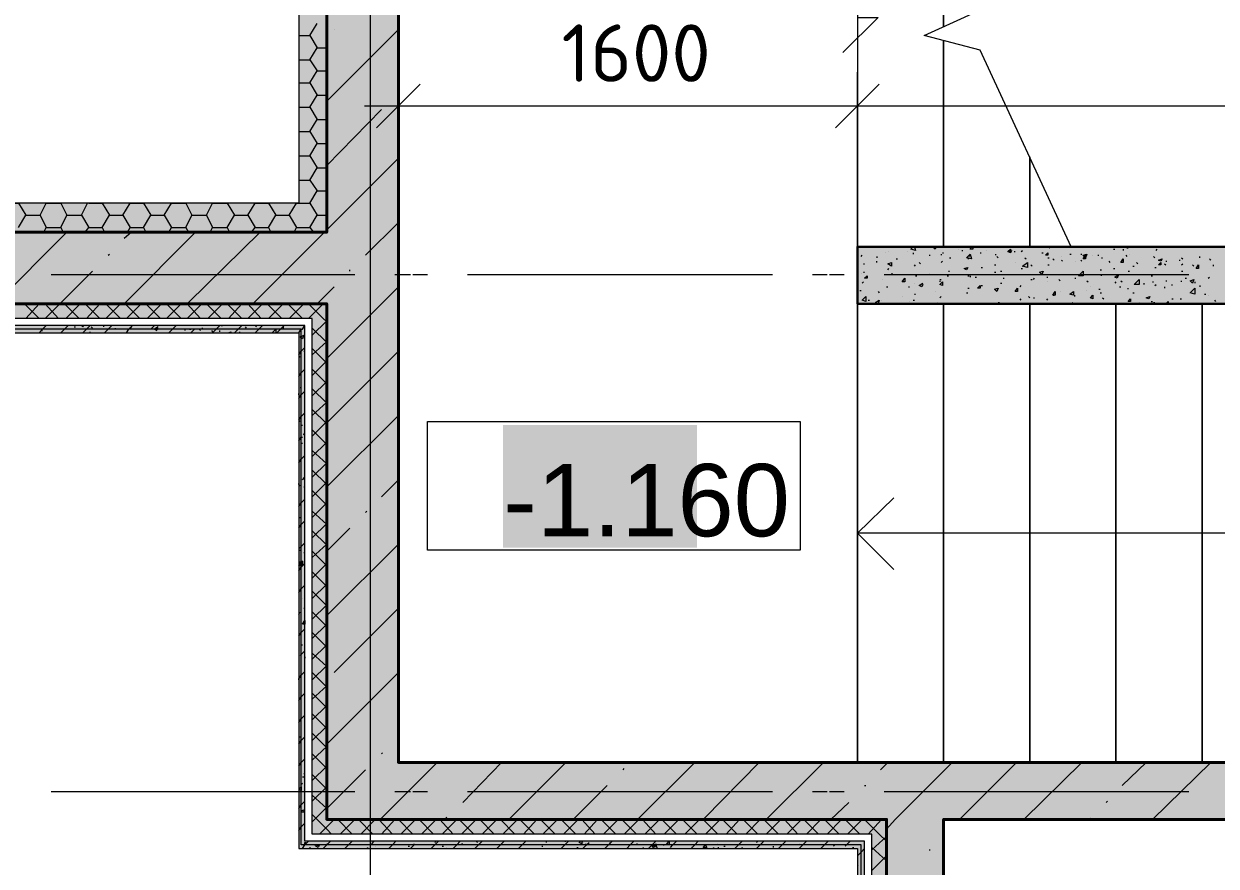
# Model space of a CAD drawing. Header units: millimetres. Extents: x -84737 to 172119, y -43083 to 59399.
# Drawn here: x -54218 to -50062, y 50818 to 53757 of the extents above; entities that cross this region are included whole.
import ezdxf

# ---------------------------------------------------------------- set-up
doc = ezdxf.new("R2010")
doc.units = ezdxf.units.MM
doc.layers.add('PDF _Геометрия', color=7, linetype='Continuous')
doc.layers.add('PDF _Текст', color=7, linetype='Continuous')
doc.layers.add('PDF _Сплошная заливка', color=7, linetype='Continuous', true_color=0xffffff)
doc.styles.add('PDF GOSTCommon', font='arial.ttf')
doc.styles.add('PDF ISOCPEUR', font='isocpeur.ttf')

msp = doc.modelspace()

# ---------------------------------------------------------------- hatches: boundary and pattern name
at = {"layer": 'PDF _Сплошная заливка', "transparency": 33554559}
h = msp.add_hatch(color=256, dxfattribs=at)
h.paths.add_polyline_path([(-65860.2, 53029.7), (-65860.2, 53131.3), (-66859.1, 53131.3), (-66859.1, 53029.7)])
h.paths.add_polyline_path([(-64962.9, 53131.3), (-64962.9, 53029.7), (-53162.5, 53029.7), (-53162.5, 53131.3)])
h = msp.add_hatch(color=256, dxfattribs=at)
h.paths.add_polyline_path([(-65860.2, 52780), (-65860.2, 53029.7), (-66960.6, 53029.7), (-66960.6, 52780)])
h.paths.add_polyline_path([(-59761, 53029.7), (-59761, 52780), (-53162.5, 52780), (-53162.5, 53029.7)])
h.paths.add_polyline_path([(-60260.5, 52780), (-60260.5, 53029.7), (-63659.2, 53029.7), (-63659.2, 52780)])
h.paths.add_polyline_path([(-64162.9, 52780), (-64162.9, 53029.7), (-64962.9, 53029.7), (-64962.9, 52780)])

# ---------------------------------------------------------------- linework, layer by layer
at = {"layer": 'PDF _Геометрия', "lineweight": 18}
for points in [[(-43914.3, 56927.9), (-43914.3, 57029.5), (-46864.4, 57029.5), (-46961.7, 57029.5), (-46961.7, 54930.1), (-53162.5, 54930.1), (-53259.8, 54930.1), (-53259.8, 53131.3), (-64962.9, 53131.3), (-64962.9, 53029.7)], [(-53162.5, 53029.7), (-53162.5, 53131.3), (-53162.5, 54828.5), (-46961.7, 54828.5), (-46864.4, 54828.5), (-46864.4, 56927.9), (-46610.4, 56927.9)], [(-51211.2, 47032.1), (-51211.2, 50879.5), (-51211.2, 50892.2), (-51211.2, 50904.9), (-51211.2, 50930.3), (-51211.2, 50981.1), (-53162.5, 50981.1), (-53162.5, 52678.4), (-53162.5, 52691.1), (-53162.5, 52703.8), (-53162.5, 52729.2), (-53162.5, 52780), (-58812.9, 52780)], [(-51262, 47032.1), (-51262, 50879.5), (-51262, 50904.9), (-51262, 50930.3), (-53162.5, 50930.3), (-53213.2, 50930.3), (-53213.2, 52678.4), (-53213.2, 52703.8), (-53213.2, 52729.2), (-58812.9, 52729.2), (-58838.3, 52729.2), (-58859.5, 52729.2), (-58859.5, 51010.8)], [(-51287.4, 47032.1), (-51287.4, 50879.5), (-51287.4, 50892.2), (-51287.4, 50904.9), (-53162.5, 50904.9), (-53213.2, 50904.9), (-53238.6, 50904.9), (-53238.6, 52678.4), (-53238.6, 52691.1), (-53238.6, 52703.8), (-58812.9, 52703.8), (-58825.6, 52703.8), (-58838.3, 52703.8), (-58838.3, 51010.8)], [(-51300.1, 47032.1), (-51300.1, 50879.5), (-51300.1, 50892.2), (-53162.5, 50892.2), (-53238.6, 50892.2), (-53251.3, 50892.2), (-53251.3, 52678.4), (-53251.3, 52691.1), (-58812.9, 52691.1), (-58825.6, 52691.1), (-58825.6, 51010.8)], [(-58812.9, 52678.4), (-53259.8, 52678.4), (-53259.8, 50879.5), (-53251.3, 50879.5), (-53238.6, 50879.5), (-53213.2, 50879.5), (-53162.5, 50879.5), (-51312.8, 50879.5), (-51312.8, 47032.1)]]:
    msp.add_lwpolyline(points, dxfattribs=at)
at = {"layer": 'PDF _Геометрия', "lineweight": 40}
for points in [[(-43914.3, 56927.9), (-46610.4, 56927.9), (-46864.4, 56927.9), (-46864.4, 54828.5), (-52912.7, 54828.5), (-53162.5, 54828.5), (-53162.5, 53029.7), (-64962.9, 53029.7)], [(-46610.4, 51180.1), (-52912.7, 51180.1), (-52912.7, 54578.8)], [(-64962.9, 53029.7), (-53162.5, 53029.7)], [(-58910.3, 52780), (-53162.5, 52780), (-53162.5, 50981.1), (-52912.7, 50981.1), (-51211.2, 50981.1), (-51211.2, 47281.9), (-51211.2, 47078.7), (-50110.8, 47078.7), (-50110.8, 47281.9), (-51012.3, 47281.9), (-51012.3, 50981.1), (-48714, 50981.1)]]:
    msp.add_lwpolyline(points, dxfattribs=at)
at = {"layer": 'PDF _Геометрия', "lineweight": 9}
for points in [[(-51080, 53715.4), (-50796.5, 53846.6), (-50991.1, 53893.1), (-51312.8, 54578.8), (-51312.8, 52978.9), (-51012.3, 52978.9), (-50711.8, 52978.9), (-50567.9, 52978.9), (-50885.3, 53664.6)], [(-51012.3, 53745), (-51012.3, 53935.5)], [(-51012.3, 52978.9), (-51012.3, 53698.4)], [(-50711.8, 52978.9), (-50711.8, 53292.1)], [(-50915, 52936.6), (-50931.9, 52940.8), (-50919.2, 52953.5)], [(-50779.5, 52970.4), (-50779.5, 52957.7), (-50788, 52962)], [(-50775.3, 52966.2), (-50779.5, 52957.7), (-50788, 52962)], [(-50648.3, 52957.7), (-50648.3, 52949.3), (-50656.8, 52949.3)], [(-50512.9, 52953.5), (-50517.1, 52940.8), (-50525.6, 52949.3)], [(-51194.3, 52923.9), (-51194.3, 52911.2), (-51207, 52919.6)], [(-50720.3, 52906.9), (-50737.2, 52911.2), (-50720.3, 52923.9)], [(-50517.1, 52949.3), (-50517.1, 52936.6), (-50525.6, 52936.6)], [(-50385.9, 52936.6), (-50385.9, 52923.9), (-50394.4, 52923.9)], [(-50250.4, 52936.6), (-50254.7, 52928.1), (-50263.1, 52932.3)], [(-50254.7, 52923.9), (-50254.7, 52915.4), (-50263.1, 52915.4)], [(-50123.5, 52915.4), (-50123.5, 52902.7), (-50131.9, 52902.7)], [(-51279, 52877.3), (-51279, 52868.9), (-51287.4, 52868.9)], [(-50927.7, 52906.9), (-50931.9, 52898.5), (-50940.4, 52902.7)], [(-50665.2, 52894.2), (-50669.5, 52881.6), (-50677.9, 52890)], [(-50525.6, 52877.3), (-50542.5, 52877.3), (-50525.6, 52894.2)], [(-50402.8, 52881.6), (-50407.1, 52868.9), (-50415.5, 52873.1)], [(-51147.8, 52868.9), (-51147.8, 52856.2), (-51156.2, 52856.2)], [(-51016.5, 52856.2), (-51016.5, 52843.5), (-51025, 52847.7)], [(-50885.3, 52843.5), (-50885.3, 52835), (-50893.8, 52835)], [(-50821.8, 52835), (-50826.1, 52822.3), (-50834.5, 52830.8)], [(-50754.1, 52835), (-50754.1, 52822.3), (-50762.6, 52822.3)], [(-50330.9, 52847.7), (-50347.8, 52847.7), (-50330.9, 52864.6)], [(-50140.4, 52864.6), (-50144.6, 52851.9), (-50153.1, 52860.4)], [(-50136.2, 52813.8), (-50153.1, 52818.1), (-50136.2, 52835)], [(-51283.2, 52788.4), (-51295.9, 52792.7), (-51283.2, 52805.4)], [(-51236.6, 52792.7), (-51240.9, 52780), (-51249.3, 52784.2)], [(-50622.9, 52822.3), (-50622.9, 52809.6), (-50631.4, 52809.6)], [(-50559.4, 52822.3), (-50559.4, 52809.6), (-50572.1, 52813.8)], [(-50491.7, 52809.6), (-50491.7, 52796.9), (-50500.2, 52801.1)], [(-50360.5, 52796.9), (-50360.5, 52788.4), (-50369, 52788.4)], [(-50292.8, 52805.4), (-50297, 52796.9), (-50305.5, 52801.1)], [(-50711.8, 52780), (-50711.8, 51180.1)], [(-50411.3, 52780), (-50411.3, 51180.1)], [(-50110.8, 52780), (-50110.8, 51180.1)], [(-53242.9, 52669.9), (-53247.1, 52657.2), (-53251.3, 52661.5), (-53255.6, 52665.7), (-53251.3, 52665.7)], [(-52811.2, 51920.8), (-52811.2, 52369.4), (-51511.8, 52369.4), (-51511.8, 51920.8)], [(-53238.6, 51675.3), (-53238.6, 51662.6), (-53247.1, 51662.6)], [(-53251.3, 51095.4), (-53251.3, 51082.7), (-53259.8, 51086.9)], [(-53242.9, 51015), (-53242.9, 51006.5), (-53251.3, 51006.5), (-53251.3, 51010.8)], [(-53187.9, 50892.2), (-53192.1, 50883.8), (-53200.5, 50888)], [(-52015.4, 50892.2), (-52015.4, 50896.5), (-52015.4, 50892.2), (-52019.7, 50883.8), (-52028.1, 50888), (-52019.7, 50892.2)], [(-51968.9, 50904.9), (-51968.9, 50892.2), (-51977.3, 50896.5)], [(-51841.9, 50892.2), (-51837.7, 50883.8), (-51850.4, 50883.8)], [(-51714.9, 50883.8), (-51714.9, 50879.5)]]:
    msp.add_lwpolyline(points, close=True, dxfattribs=at)
for points in [[(-51312.8, 54578.8), (-51312.8, 52978.9), (-51312.8, 52780), (-51012.3, 52780), (-50711.8, 52780), (-50411.3, 52780), (-50110.8, 52780), (-49810.3, 52780)], [(-53010.1, 53516.4), (-53010.1, 54515.3)], [(-52912.7, 53969.3), (-52912.7, 53469.9), (-52912.7, 53351.4)], [(-52912.7, 53816.9), (-52912.7, 51180.1), (-51312.8, 51180.1), (-51312.8, 52780), (-51312.8, 51180.1)], [(-53221.7, 53715.4), (-53196.3, 53757.7)], [(-51312.8, 53778.9), (-51240.9, 53778.9), (-51363.6, 53656.1)], [(-53259.8, 53715.4), (-53221.7, 53715.4), (-53196.3, 53673), (-53162.5, 53673)], [(-53162.5, 53486.8), (-52912.7, 53736.5)], [(-53137.1, 53736.5), (-53137.1, 53736.5)], [(-53221.7, 53630.7), (-53196.3, 53673)], [(-53010.1, 52686.9), (-53010.1, 53690)], [(-53259.8, 53630.7), (-53221.7, 53630.7), (-53196.3, 53592.6), (-53162.5, 53592.6)], [(-53221.7, 53550.3), (-53196.3, 53592.6)], [(-51312.8, 52970.4), (-51312.8, 53469.9), (-51312.8, 53588.4)], [(-53259.8, 53550.3), (-53221.7, 53550.3), (-53196.3, 53508), (-53162.5, 53508)], [(-53221.7, 53465.6), (-53196.3, 53508)], [(-52912.7, 53512.2), (-52912.7, 53512.2)], [(-53259.8, 53465.6), (-53221.7, 53465.6), (-53196.3, 53423.3), (-53162.5, 53423.3)], [(-53162.5, 53262.5), (-52972, 53457.2)], [(-53031.2, 53469.9), (-51312.8, 53469.9), (-46593.5, 53469.9)], [(-53221.7, 53381), (-53196.3, 53423.3)], [(-53259.8, 53381), (-53221.7, 53381), (-53196.3, 53338.7), (-53162.5, 53338.7)], [(-53221.7, 53296.3), (-53196.3, 53338.7)], [(-53259.8, 53296.3), (-53221.7, 53296.3), (-53196.3, 53254), (-53162.5, 53254)], [(-53162.5, 53038.2), (-52912.7, 53287.9)], [(-53010.1, 53262.5), (-53010.1, 53317.5)], [(-53221.7, 53211.7), (-53196.3, 53254)], [(-53259.8, 53211.7), (-53221.7, 53211.7), (-53196.3, 53173.6), (-53162.5, 53173.6)], [(-53259.8, 53131.3), (-53221.7, 53131.3), (-53196.3, 53173.6)], [(-54309.5, 53088.9), (-54284.1, 53131.3), (-54237.5, 53131.3), (-54212.1, 53088.9), (-54161.3, 53088.9), (-54140.2, 53131.3), (-54089.4, 53131.3), (-54068.2, 53088.9), (-54017.4, 53088.9), (-53996.3, 53131.3)], [(-53992, 53131.3), (-53945.5, 53131.3), (-53920.1, 53088.9), (-53873.5, 53088.9), (-53848.1, 53131.3), (-53801.6, 53131.3), (-53776.2, 53088.9), (-53729.6, 53088.9), (-53704.2, 53131.3), (-53653.4, 53131.3), (-53632.3, 53088.9), (-53581.5, 53088.9), (-53560.3, 53131.3), (-53509.5, 53131.3), (-53484.1, 53088.9), (-53437.6, 53088.9), (-53412.2, 53131.3), (-53365.6, 53131.3), (-53340.2, 53088.9), (-53293.7, 53088.9), (-53268.3, 53131.3), (-53221.7, 53131.3), (-53196.3, 53088.9), (-53162.5, 53088.9)], [(-54237.5, 53046.6), (-54212.1, 53088.9)], [(-54161.3, 53088.9), (-54140.2, 53046.6), (-54089.4, 53046.6), (-54080.9, 53029.7)], [(-54089.4, 53046.6), (-54068.2, 53088.9)], [(-54017.4, 53088.9), (-53992, 53046.6), (-53945.5, 53046.6), (-53937, 53029.7)], [(-53945.5, 53046.6), (-53920.1, 53088.9)], [(-53873.5, 53088.9), (-53848.1, 53046.6), (-53801.6, 53046.6), (-53793.1, 53029.7)], [(-53801.6, 53046.6), (-53776.2, 53088.9)], [(-53729.6, 53088.9), (-53704.2, 53046.6), (-53653.4, 53046.6), (-53645, 53029.7)], [(-53653.4, 53046.6), (-53632.3, 53088.9)], [(-53581.5, 53088.9), (-53560.3, 53046.6), (-53509.5, 53046.6), (-53501.1, 53029.7)], [(-53509.5, 53046.6), (-53484.1, 53088.9)], [(-53437.6, 53088.9), (-53412.2, 53046.6), (-53365.6, 53046.6), (-53357.2, 53029.7)], [(-53365.6, 53046.6), (-53340.2, 53088.9)], [(-53293.7, 53088.9), (-53268.3, 53046.6), (-53221.7, 53046.6), (-53209, 53029.7)], [(-53221.7, 53046.6), (-53196.3, 53088.9)], [(-54148.6, 53029.7), (-54140.2, 53046.6)], [(-54004.7, 53029.7), (-53992, 53046.6)], [(-53856.6, 53029.7), (-53848.1, 53046.6)], [(-53712.7, 53029.7), (-53704.2, 53046.6)], [(-53568.8, 53029.7), (-53560.3, 53046.6)], [(-53424.9, 53029.7), (-53412.2, 53046.6)], [(-53276.7, 53029.7), (-53268.3, 53046.6)], [(-53027, 52949.3), (-52912.7, 53063.6)], [(-53010.1, 52064.7), (-53010.1, 53063.6)], [(-54317.9, 52780), (-54068.2, 53029.7)], [(-53869.3, 52780), (-53619.6, 53029.7)], [(-53869.3, 53008.5), (-53843.9, 53029.7)], [(-53645, 52784.2), (-53395.2, 53029.7)], [(-53420.6, 52780), (-53170.9, 53029.7)], [(-53924.3, 52949.3), (-53920.1, 52953.5)], [(-51312.8, 52962), (-51312.8, 52962)], [(-51215.5, 52957.7), (-51215.5, 52957.7)], [(-51202.8, 52962), (-51202.8, 52962)], [(-51156.2, 52978.9), (-51156.2, 52978.9)], [(-51139.3, 52962), (-51139.3, 52962)], [(-51113.9, 52978.9), (-51109.7, 52966.2), (-51126.6, 52970.4), (-51118.1, 52978.9)], [(-51118.1, 52957.7), (-51118.1, 52953.5)], [(-51109.7, 52974.7), (-51109.7, 52974.7)], [(-51058.9, 52974.7), (-51058.9, 52974.7)], [(-51037.7, 52978.9), (-51041.9, 52970.4), (-51050.4, 52978.9), (-51046.2, 52978.9)], [(-51033.5, 52978.9), (-51029.2, 52978.9)], [(-51020.8, 52953.5), (-51020.8, 52949.3)], [(-51016.5, 52957.7), (-51012.3, 52957.7)], [(-50961.5, 52970.4), (-50961.5, 52970.4)], [(-50948.8, 52966.2), (-50944.6, 52966.2)], [(-50910.7, 52978.9), (-50910.7, 52970.4), (-50919.2, 52970.4), (-50915, 52978.9)], [(-50885.3, 52957.7), (-50881.1, 52957.7)], [(-50864.2, 52966.2), (-50864.2, 52966.2)], [(-50830.3, 52949.3), (-50830.3, 52953.5)], [(-50775.3, 52978.9), (-50775.3, 52974.7)], [(-50766.8, 52962), (-50762.6, 52962)], [(-50741.4, 52962), (-50737.2, 52966.2)], [(-50669.5, 52957.7), (-50665.2, 52957.7)], [(-50644.1, 52974.7), (-50639.8, 52978.9)], [(-50572.1, 52953.5), (-50567.9, 52953.5)], [(-50534, 52953.5), (-50529.8, 52953.5)], [(-50419.8, 52970.4), (-50415.5, 52970.4)], [(-50385.9, 52970.4), (-50385.9, 52966.2)], [(-50373.2, 52974.7), (-50369, 52974.7)], [(-50364.7, 52953.5), (-50364.7, 52953.5)], [(-50271.6, 52966.2), (-50267.4, 52970.4)], [(-50178.5, 52978.9), (-50178.5, 52978.9)], [(-51300.1, 52945), (-51295.9, 52949.3)], [(-51291.7, 52919.6), (-51287.4, 52919.6)], [(-51245.1, 52945), (-51245.1, 52940.8)], [(-51245.1, 52923.9), (-51245.1, 52928.1)], [(-51177.4, 52936.6), (-51173.1, 52936.6)], [(-51113.9, 52911.2), (-51109.7, 52915.4)], [(-51097, 52923.9), (-51092.7, 52919.6)], [(-51063.1, 52949.3), (-51058.9, 52949.3)], [(-51020.8, 52923.9), (-51016.5, 52928.1)], [(-50991.1, 52940.8), (-50986.9, 52940.8)], [(-50927.7, 52936.6), (-50923.4, 52940.8)], [(-50923.4, 52949.3), (-50923.4, 52945)], [(-50834.5, 52915.4), (-50830.3, 52915.4)], [(-50826.1, 52945), (-50821.8, 52940.8)], [(-50762.6, 52923.9), (-50762.6, 52923.9)], [(-50728.7, 52940.8), (-50724.5, 52936.6)], [(-50707.6, 52915.4), (-50703.3, 52911.2)], [(-50648.3, 52940.8), (-50644.1, 52940.8)], [(-50648.3, 52915.4), (-50644.1, 52915.4)], [(-50631.4, 52936.6), (-50627.1, 52932.3)], [(-50601.8, 52945), (-50601.8, 52945)], [(-50601.8, 52932.3), (-50597.5, 52928.1)], [(-50551, 52928.1), (-50551, 52928.1)], [(-50534, 52932.3), (-50529.8, 52928.1)], [(-50491.7, 52949.3), (-50491.7, 52949.3)], [(-50474.8, 52949.3), (-50470.5, 52949.3)], [(-50462.1, 52940.8), (-50457.8, 52940.8)], [(-50436.7, 52928.1), (-50432.4, 52923.9)], [(-50377.4, 52949.3), (-50373.2, 52945)], [(-50352, 52911.2), (-50347.8, 52911.2)], [(-50339.3, 52923.9), (-50335.1, 52919.6)], [(-50280.1, 52945), (-50275.8, 52940.8)], [(-50242, 52919.6), (-50237.8, 52915.4)], [(-50237.8, 52928.1), (-50233.5, 52928.1)], [(-50191.2, 52932.3), (-50187, 52932.3)], [(-50182.7, 52940.8), (-50178.5, 52936.6)], [(-50182.7, 52915.4), (-50178.5, 52919.6)], [(-50144.6, 52915.4), (-50140.4, 52911.2)], [(-50119.2, 52940.8), (-50119.2, 52945)], [(-50085.4, 52936.6), (-50081.1, 52932.3)], [(-50085.4, 52932.3), (-50085.4, 52932.3)], [(-50072.7, 52915.4), (-50072.7, 52911.2)], [(-54144.4, 52729.2), (-54093.6, 52780), (-53979.3, 52894.2)], [(-54123.2, 52881.6), (-53124.4, 52881.6)], [(-54064, 52881.6), (-53065.1, 52881.6)], [(-53082, 52894.2), (-53082, 52898.5)], [(-52925.4, 52881.6), (-52870.4, 52881.6)], [(-52861.9, 52881.6), (-52811.2, 52881.6)], [(-52671.5, 52881.6), (-51672.6, 52881.6)], [(-52612.2, 52881.6), (-51609.1, 52881.6)], [(-51469.4, 52881.6), (-51418.6, 52881.6)], [(-51410.2, 52881.6), (-51359.4, 52881.6)], [(-51308.6, 52885.8), (-51308.6, 52885.8)], [(-51300.1, 52885.8), (-51300.1, 52885.8)], [(-51291.7, 52890), (-51287.4, 52890)], [(-51219.7, 52881.6), (-50216.6, 52881.6)], [(-51207, 52898.5), (-51202.8, 52902.7)], [(-51202.8, 52902.7), (-51202.8, 52902.7)], [(-51194.3, 52885.8), (-51190.1, 52885.8)], [(-51156.2, 52881.6), (-50157.3, 52881.6)], [(-51109.7, 52877.3), (-51105.4, 52877.3)], [(-51097, 52881.6), (-51092.7, 52881.6)], [(-51063.1, 52885.8), (-51063.1, 52885.8)], [(-50999.6, 52877.3), (-50995.4, 52877.3)], [(-50995.4, 52894.2), (-50991.1, 52894.2)], [(-50927.7, 52877.3), (-50923.4, 52877.3)], [(-50919.2, 52877.3), (-50919.2, 52873.1)], [(-50902.3, 52873.1), (-50898, 52873.1)], [(-50881.1, 52906.9), (-50876.9, 52906.9)], [(-50834.5, 52890), (-50830.3, 52890)], [(-50813.4, 52894.2), (-50809.1, 52894.2)], [(-50741.4, 52902.7), (-50737.2, 52902.7)], [(-50652.5, 52873.1), (-50648.3, 52873.1)], [(-50580.6, 52881.6), (-50580.6, 52881.6)], [(-50466.3, 52898.5), (-50462.1, 52898.5)], [(-50462.1, 52877.3), (-50462.1, 52881.6)], [(-50419.8, 52902.7), (-50415.5, 52902.7)], [(-50369, 52894.2), (-50364.7, 52894.2)], [(-50288.5, 52877.3), (-50284.3, 52877.3)], [(-50275.8, 52906.9), (-50271.6, 52906.9)], [(-50182.7, 52894.2), (-50178.5, 52894.2)], [(-50089.6, 52868.9), (-50085.4, 52873.1)], [(-53196.3, 52780), (-53162.5, 52813.8), (-53137.1, 52839.2)], [(-53162.5, 52589.5), (-52912.7, 52839.2)], [(-51295.9, 52851.9), (-51291.7, 52856.2)], [(-51223.9, 52864.6), (-51223.9, 52864.6)], [(-51211.2, 52839.2), (-51207, 52839.2)], [(-51135.1, 52839.2), (-51130.8, 52839.2)], [(-51113.9, 52851.9), (-51113.9, 52851.9)], [(-51084.3, 52847.7), (-51088.5, 52839.2), (-51097, 52843.5), (-51084.3, 52851.9)], [(-51025, 52864.6), (-51020.8, 52864.6)], [(-51025, 52860.4), (-51025, 52856.2)], [(-50927.7, 52835), (-50923.4, 52835)], [(-50881.1, 52843.5), (-50876.9, 52843.5)], [(-50834.5, 52830.8), (-50834.5, 52830.8)], [(-50813.4, 52851.9), (-50809.1, 52851.9)], [(-50804.9, 52868.9), (-50800.7, 52868.9)], [(-50745.7, 52839.2), (-50741.4, 52843.5)], [(-50707.6, 52864.6), (-50703.3, 52864.6)], [(-50699.1, 52864.6), (-50694.9, 52868.9)], [(-50648.3, 52856.2), (-50648.3, 52856.2)], [(-50610.2, 52864.6), (-50606, 52860.4)], [(-50555.2, 52868.9), (-50551, 52868.9)], [(-50512.9, 52860.4), (-50508.6, 52856.2)], [(-50500.2, 52839.2), (-50500.2, 52839.2)], [(-50470.5, 52830.8), (-50466.3, 52830.8)], [(-50415.5, 52856.2), (-50411.3, 52851.9)], [(-50398.6, 52839.2), (-50394.4, 52839.2)], [(-50394.4, 52860.4), (-50390.1, 52856.2)], [(-50369, 52830.8), (-50369, 52835)], [(-50313.9, 52851.9), (-50313.9, 52847.7)], [(-50284.3, 52856.2), (-50280.1, 52856.2)], [(-50275.8, 52843.5), (-50271.6, 52847.7)], [(-50242, 52839.2), (-50242, 52835)], [(-50237.8, 52860.4), (-50233.5, 52860.4)], [(-50216.6, 52847.7), (-50216.6, 52843.5)], [(-50182.7, 52856.2), (-50182.7, 52860.4)], [(-50170, 52868.9), (-50165.8, 52868.9)], [(-50136.2, 52856.2), (-50136.2, 52851.9)], [(-50119.2, 52843.5), (-50119.2, 52839.2)], [(-51304.4, 52826.5), (-51300.1, 52826.5)], [(-51274.7, 52792.7), (-51270.5, 52792.7)], [(-51240.9, 52822.3), (-51236.6, 52818.1)], [(-51228.2, 52792.7), (-51228.2, 52792.7)], [(-51156.2, 52805.4), (-51156.2, 52805.4)], [(-51130.8, 52788.4), (-51130.8, 52788.4)], [(-51118.1, 52792.7), (-51113.9, 52792.7)], [(-51113.9, 52813.8), (-51109.7, 52813.8)], [(-51041.9, 52822.3), (-51041.9, 52822.3)], [(-51025, 52801.1), (-51020.8, 52805.4)], [(-50931.9, 52818.1), (-50927.7, 52818.1)], [(-50745.7, 52792.7), (-50741.4, 52796.9)], [(-50716, 52805.4), (-50711.8, 52801.1)], [(-50699.1, 52801.1), (-50694.9, 52801.1)], [(-50652.5, 52792.7), (-50648.3, 52796.9)], [(-50631.4, 52809.6), (-50627.1, 52809.6)], [(-50606, 52822.3), (-50606, 52822.3)], [(-50555.2, 52805.4), (-50555.2, 52809.6)], [(-50512.9, 52826.5), (-50512.9, 52826.5)], [(-50466.3, 52818.1), (-50462.1, 52818.1)], [(-50457.8, 52801.1), (-50453.6, 52796.9)], [(-50352, 52818.1), (-50347.8, 52818.1)], [(-50288.5, 52788.4), (-50284.3, 52788.4)], [(-50237.8, 52780), (-50229.3, 52788.4), (-50229.3, 52780)], [(-50216.6, 52796.9), (-50212.4, 52796.9)], [(-50187, 52796.9), (-50182.7, 52796.9)], [(-50102.3, 52813.8), (-50098.1, 52813.8)], [(-50089.6, 52809.6), (-50089.6, 52809.6)], [(-50068.4, 52792.7), (-50064.2, 52788.4)], [(-54165.6, 52729.2), (-54216.4, 52780)], [(-54212.1, 52729.2), (-54165.6, 52780)], [(-54097.9, 52729.2), (-54144.4, 52780)], [(-54025.9, 52729.2), (-54076.7, 52780)], [(-54072.5, 52729.2), (-54021.7, 52780)], [(-53953.9, 52729.2), (-54004.7, 52780)], [(-54000.5, 52729.2), (-53953.9, 52780)], [(-53932.8, 52729.2), (-53882, 52780)], [(-53882, 52729.2), (-53932.8, 52780)], [(-53814.3, 52729.2), (-53865.1, 52780)], [(-53860.8, 52729.2), (-53810, 52780)], [(-53742.3, 52729.2), (-53793.1, 52780)], [(-53788.9, 52729.2), (-53738.1, 52780)], [(-53721.2, 52729.2), (-53670.4, 52780)], [(-53670.4, 52729.2), (-53721.2, 52780)], [(-53649.2, 52729.2), (-53598.4, 52780)], [(-53602.6, 52729.2), (-53649.2, 52780)], [(-53530.7, 52729.2), (-53581.5, 52780)], [(-53577.2, 52729.2), (-53526.5, 52780)], [(-53458.7, 52729.2), (-53509.5, 52780)], [(-53505.3, 52729.2), (-53458.7, 52780)], [(-53437.6, 52729.2), (-53386.8, 52780)], [(-53391, 52729.2), (-53437.6, 52780)], [(-53319.1, 52729.2), (-53369.9, 52780)], [(-53365.6, 52729.2), (-53314.8, 52780)], [(-53247.1, 52729.2), (-53297.9, 52780)], [(-53293.7, 52729.2), (-53242.9, 52780)], [(-53225.9, 52729.2), (-53175.2, 52780)], [(-53162.5, 52716.5), (-53175.2, 52729.2), (-53225.9, 52780)], [(-51207, 52780), (-51207, 52780)], [(-51033.5, 52784.2), (-51033.5, 52784.2)], [(-49810.3, 51180.1), (-50110.8, 51180.1), (-50411.3, 51180.1), (-50711.8, 51180.1), (-51012.3, 51180.1), (-51012.3, 52780), (-51012.3, 51180.1)], [(-50936.1, 52780), (-50936.1, 52780)], [(-50859.9, 52780), (-50855.7, 52780)], [(-50821.8, 52784.2), (-50817.6, 52784.2)], [(-50745.7, 52780), (-50741.4, 52780)], [(-50563.7, 52784.2), (-50559.4, 52780)], [(-50330.9, 52784.2), (-50330.9, 52784.2)], [(-50280.1, 52784.2), (-50275.8, 52784.2)], [(-54165.6, 52678.4), (-54152.9, 52691.1), (-54140.2, 52703.8)], [(-54085.2, 52678.4), (-54089.4, 52678.4), (-54076.7, 52691.1), (-54064, 52703.8)], [(-54034.4, 52703.8), (-54034.4, 52703.8)], [(-54017.4, 52703.8), (-54013.2, 52699.6), (-54009, 52703.8)], [(-54013.2, 52678.4), (-54000.5, 52691.1), (-53987.8, 52703.8)], [(-53941.2, 52703.8), (-53941.2, 52699.6)], [(-53937, 52678.4), (-53924.3, 52691.1), (-53911.6, 52703.8)], [(-53860.8, 52678.4), (-53852.4, 52691.1), (-53839.7, 52703.8)], [(-53776.2, 52691.1), (-53763.5, 52703.8)], [(-53712.7, 52678.4), (-53700, 52691.1), (-53687.3, 52703.8)], [(-53560.3, 52678.4), (-53547.6, 52691.1), (-53534.9, 52703.8)], [(-53530.7, 52703.8), (-53530.7, 52703.8)], [(-53530.7, 52703.8), (-53526.5, 52703.8)], [(-53505.3, 52703.8), (-53505.3, 52703.8)], [(-53484.1, 52678.4), (-53471.4, 52691.1), (-53458.7, 52703.8)], [(-53412.2, 52678.4), (-53399.5, 52691.1), (-53386.8, 52703.8)], [(-53412.2, 52703.8), (-53407.9, 52699.6)], [(-53336, 52678.4), (-53323.3, 52691.1), (-53310.6, 52703.8)], [(-53259.8, 52678.4), (-53251.3, 52691.1), (-53247.1, 52691.1), (-53238.6, 52703.8)], [(-53213.2, 52669.9), (-53162.5, 52720.7)], [(-54157.1, 52686.9), (-54152.9, 52686.9)], [(-54042.8, 52699.6), (-54038.6, 52699.6)], [(-53987.8, 52678.4), (-53987.8, 52682.6)], [(-53983.6, 52699.6), (-53979.3, 52695.3)], [(-53898.9, 52691.1), (-53898.9, 52695.3)], [(-53898.9, 52691.1), (-53898.9, 52691.1)], [(-53848.1, 52699.6), (-53843.9, 52695.3)], [(-53788.9, 52678.4), (-53788.9, 52678.4)], [(-53750.8, 52699.6), (-53763.5, 52691.1), (-53755, 52686.9), (-53755, 52691.1), (-53750.8, 52695.3)], [(-53763.5, 52691.1), (-53763.5, 52691.1)], [(-53755, 52695.3), (-53750.8, 52691.1)], [(-53750.8, 52691.1), (-53750.8, 52691.1)], [(-53657.7, 52691.1), (-53657.7, 52686.9)], [(-53640.7, 52691.1), (-53636.5, 52691.1)], [(-53636.5, 52678.4), (-53623.8, 52691.1)], [(-53623.8, 52691.1), (-53623.8, 52691.1)], [(-53606.9, 52691.1), (-53602.6, 52686.9)], [(-53598.4, 52695.3), (-53594.2, 52695.3)], [(-53564.6, 52686.9), (-53560.3, 52682.6)], [(-53534.9, 52682.6), (-53534.9, 52686.9)], [(-53505.3, 52678.4), (-53496.8, 52682.6), (-53496.8, 52678.4)], [(-53467.2, 52682.6), (-53467.2, 52678.4)], [(-53446, 52695.3), (-53441.8, 52699.6)], [(-53352.9, 52678.4), (-53340.2, 52691.1), (-53340.2, 52678.4)], [(-53314.8, 52699.6), (-53314.8, 52695.3)], [(-53259.8, 52678.4), (-53259.8, 52678.4)], [(-53238.6, 52678.4), (-53238.6, 52678.4)], [(-53162.5, 52644.5), (-53213.2, 52695.3)], [(-53259.8, 52602.2), (-53251.3, 52614.9), (-53238.6, 52627.6)], [(-53213.2, 52602.2), (-53162.5, 52648.8)], [(-53162.5, 52572.6), (-53213.2, 52623.4)], [(-53259.8, 52598), (-53255.6, 52593.7)], [(-53255.6, 52602.2), (-53255.6, 52602.2)], [(-53242.9, 52614.9), (-53238.6, 52614.9)], [(-53213.2, 52530.2), (-53162.5, 52581)], [(-53162.5, 52365.2), (-52912.7, 52614.9)], [(-53259.8, 52526), (-53251.3, 52538.7), (-53238.6, 52551.4)], [(-53162.5, 52500.6), (-53213.2, 52551.4)], [(-53213.2, 52458.3), (-53162.5, 52509.1)], [(-53259.8, 52449.8), (-53251.3, 52462.5), (-53238.6, 52475.2)], [(-53259.8, 52462.5), (-53259.8, 52466.8), (-53259.8, 52454.1)], [(-53259.8, 52454.1), (-53259.8, 52454.1)], [(-53255.6, 52487.9), (-53251.3, 52487.9)], [(-53162.5, 52432.9), (-53213.2, 52483.7)], [(-53010.1, 52437.1), (-53010.1, 52487.9)], [(-53213.2, 52390.6), (-53162.5, 52437.1)], [(-53255.6, 52369.4), (-53259.8, 52373.6), (-53251.3, 52386.3), (-53238.6, 52399)], [(-53162.5, 52360.9), (-53213.2, 52411.7)], [(-53162.5, 52140.9), (-52912.7, 52390.6)], [(-53251.3, 52356.7), (-53251.3, 52356.7)], [(-53251.3, 52356.7), (-53247.1, 52356.7)], [(-53238.6, 52322.9), (-53242.9, 52322.9), (-53238.6, 52331.3)], [(-53213.2, 52318.6), (-53162.5, 52369.4)], [(-53162.5, 52289), (-53213.2, 52339.8)], [(-53259.8, 52301.7), (-53251.3, 52314.4), (-53247.1, 52314.4)], [(-53251.3, 52293.2), (-53251.3, 52293.2)], [(-53251.3, 52293.2), (-53247.1, 52293.2)], [(-53213.2, 52246.7), (-53162.5, 52297.5)], [(-53259.8, 52225.5), (-53251.3, 52238.2), (-53238.6, 52250.9)], [(-53162.5, 52221.3), (-53213.2, 52267.8)], [(-53213.2, 52174.7), (-53162.5, 52225.5)], [(-53010.1, 51235.1), (-53010.1, 52234)], [(-53247.1, 52166.2), (-53238.6, 52174.7)], [(-53162.5, 52149.3), (-53213.2, 52200.1)], [(-52972, 52107), (-52912.7, 52166.2)], [(-53255.6, 52145.1), (-53259.8, 52149.3), (-53259.8, 52153.5)], [(-53242.9, 52140.9), (-53238.6, 52140.9)], [(-53213.2, 52107), (-53162.5, 52157.8)], [(-53162.5, 52077.4), (-53213.2, 52128.2)], [(-53259.8, 52073.1), (-53251.3, 52085.8), (-53238.6, 52098.5)], [(-53213.2, 52035), (-53162.5, 52085.8)], [(-48011.4, 51980), (-48311.9, 51980), (-48612.4, 51980), (-48913, 51980), (-49213.5, 51980), (-49514, 51980), (-49810.3, 51980), (-50110.8, 51980), (-50411.3, 51980), (-50711.8, 51980), (-51012.3, 51980), (-51312.8, 51980), (-51185.8, 52102.8)], [(-53162.5, 52009.6), (-53213.2, 52056.2)], [(-53027, 52052), (-53022.8, 52056.2)], [(-53259.8, 52035), (-53255.6, 52035)], [(-53259.8, 51996.9), (-53251.3, 52009.6), (-53238.6, 52022.3)], [(-53213.2, 51963.1), (-53162.5, 52013.9)], [(-53162.5, 51916.5), (-53082, 51996.9)], [(-53259.8, 51971.5), (-53259.8, 51971.5)], [(-53162.5, 51937.7), (-53213.2, 51988.5)], [(-51312.8, 51980), (-51185.8, 51853)], [(-53259.8, 51925), (-53251.3, 51933.5), (-53238.6, 51946.2)], [(-53259.8, 51920.8), (-53255.6, 51920.8)], [(-53213.2, 51895.4), (-53162.5, 51941.9)], [(-53162.5, 51865.7), (-53213.2, 51916.5)], [(-53162.5, 51692.2), (-52912.7, 51941.9)], [(-53251.3, 51865.7), (-53247.1, 51865.7), (-53251.3, 51865.7), (-53259.8, 51865.7), (-53251.3, 51878.4), (-53259.8, 51878.4), (-53251.3, 51870), (-53247.1, 51870), (-53247.1, 51882.7), (-53251.3, 51878.4), (-53247.1, 51882.7), (-53247.1, 51865.7)], [(-53259.8, 51848.8), (-53251.3, 51861.5), (-53238.6, 51874.2)], [(-53242.9, 51912.3), (-53238.6, 51912.3)], [(-53213.2, 51823.4), (-53162.5, 51874.2)], [(-53251.3, 51865.7), (-53251.3, 51865.7)], [(-53162.5, 51793.8), (-53213.2, 51844.6)], [(-53010.1, 51810.7), (-53010.1, 51861.5)], [(-53259.8, 51772.6), (-53251.3, 51785.3), (-53238.6, 51798)], [(-53213.2, 51751.5), (-53162.5, 51802.2)], [(-53247.1, 51751.5), (-53247.1, 51751.5)], [(-53162.5, 51726.1), (-53213.2, 51776.9)], [(-53242.9, 51717.6), (-53238.6, 51717.6)], [(-53213.2, 51679.5), (-53162.5, 51730.3)], [(-53137.1, 51493.3), (-52912.7, 51717.6)], [(-53259.8, 51696.4), (-53255.6, 51704.9)], [(-53259.8, 51696.4), (-53259.8, 51696.4)], [(-53238.6, 51662.6), (-53238.6, 51666.8)], [(-53162.5, 51654.1), (-53213.2, 51704.9)], [(-53259.8, 51620.2), (-53251.3, 51632.9), (-53238.6, 51645.6)], [(-53238.6, 51662.6), (-53238.6, 51662.6)], [(-53213.2, 51611.8), (-53162.5, 51662.6)], [(-53162.5, 51582.2), (-53213.2, 51632.9)], [(-53259.8, 51590.6), (-53259.8, 51590.6)], [(-53251.3, 51590.6), (-53251.3, 51590.6)], [(-53251.3, 51590.6), (-53247.1, 51590.6)], [(-53213.2, 51539.8), (-53162.5, 51590.6)], [(-53010.1, 50608.7), (-53010.1, 51611.8)], [(-53255.6, 51552.5), (-53251.3, 51556.8), (-53238.6, 51569.5)], [(-53238.6, 51548.3), (-53238.6, 51548.3)], [(-53238.6, 51548.3), (-53238.6, 51544.1)], [(-53162.5, 51514.4), (-53213.2, 51561)], [(-53213.2, 51467.9), (-53162.5, 51518.7)], [(-53259.8, 51467.9), (-53259.8, 51472.1), (-53251.3, 51484.8), (-53238.6, 51497.5)], [(-53162.5, 51442.5), (-53213.2, 51493.3)], [(-53162.5, 51243.5), (-52912.7, 51493.3)], [(-53259.8, 51395.9), (-53251.3, 51408.6), (-53238.6, 51421.3)], [(-53213.2, 51400.2), (-53162.5, 51446.7)], [(-53162.5, 51370.5), (-53213.2, 51421.3)], [(-53213.2, 51328.2), (-53162.5, 51379)], [(-53259.8, 51319.7), (-53251.3, 51332.4), (-53238.6, 51345.1)], [(-53162.5, 51298.6), (-53213.2, 51349.4)], [(-53213.2, 51256.2), (-53162.5, 51307)], [(-53259.8, 51247.8), (-53259.8, 51243.5), (-53251.3, 51256.2), (-53238.6, 51268.9)], [(-53259.8, 51268.9), (-53255.6, 51268.9)], [(-53162.5, 51230.8), (-53213.2, 51281.6)], [(-52912.7, 51264.7), (-52912.7, 51268.9)], [(-53213.2, 51188.5), (-53162.5, 51235.1)], [(-53162.5, 51158.9), (-53213.2, 51209.7)], [(-52972, 51209.7), (-52967.8, 51213.9)], [(-53259.8, 51167.4), (-53251.3, 51180.1), (-53238.6, 51192.8)], [(-53213.2, 51116.6), (-53162.5, 51167.4)], [(-52976.2, 50981.1), (-52912.7, 51044.6), (-52777.3, 51180.1)], [(-52688.4, 51040.4), (-52553, 51180.1)], [(-52527.6, 50981.1), (-52328.6, 51180.1)], [(-52078.9, 50981.1), (-51880, 51180.1)], [(-51846.1, 50985.4), (-51655.7, 51180.1)], [(-51630.3, 50981.1), (-51431.3, 51180.1)], [(-51232.4, 51154.7), (-51207, 51180.1)], [(-51211.2, 50947.3), (-51181.6, 50981.1), (-50982.7, 51180.1)], [(-50957.3, 50981.1), (-50758.4, 51180.1)], [(-50733, 50981.1), (-50529.8, 51180.1)], [(-50390.1, 51099.6), (-50305.5, 51180.1)], [(-50284.3, 50981.1), (-50081.1, 51180.1)], [(-53247.1, 51129.3), (-53242.9, 51129.3)], [(-53242.9, 51142), (-53238.6, 51142)], [(-53213.2, 51065.8), (-53162.5, 51019.2), (-53027, 51154.7)], [(-53162.5, 51086.9), (-53213.2, 51137.7)], [(-52129.7, 51154.7), (-52125.5, 51158.9)], [(-53251.3, 51103.9), (-53247.1, 51108.1)], [(-53213.2, 51044.6), (-53162.5, 51095.4)], [(-52303.2, 50981.1), (-52184.7, 51099.6)], [(-51287.4, 51099.6), (-51283.2, 51099.6)], [(-54123.2, 51078.5), (-53124.4, 51078.5)], [(-54064, 51078.5), (-53065.1, 51078.5)], [(-53259.8, 51023.5), (-53259.8, 51019.2), (-53251.3, 51031.9), (-53238.6, 51044.6)], [(-53242.9, 51078.5), (-53242.9, 51078.5)], [(-52925.4, 51078.5), (-52870.4, 51078.5)], [(-52861.9, 51078.5), (-52811.2, 51078.5)], [(-52671.5, 51078.5), (-51672.6, 51078.5)], [(-52612.2, 51078.5), (-51609.1, 51078.5)], [(-51469.4, 51078.5), (-51418.6, 51078.5)], [(-51410.2, 51078.5), (-51359.4, 51078.5)], [(-51219.7, 51078.5), (-50216.6, 51078.5)], [(-51156.2, 51078.5), (-50157.3, 51078.5)], [(-50445.1, 51040.4), (-50440.9, 51044.6)], [(-53251.3, 51006.5), (-53251.3, 51006.5)], [(-53242.9, 51015), (-53242.9, 51015)], [(-53213.2, 50972.7), (-53162.5, 51023.5)], [(-53010.1, 50981.1), (-53010.1, 51036.2)], [(-51405.9, 50981.1), (-51342.5, 51040.4)], [(-53259.8, 50943), (-53251.3, 50955.7), (-53238.6, 50968.4)], [(-53145.5, 50930.3), (-53162.5, 50947.3), (-53213.2, 50998.1)], [(-53187.9, 50930.3), (-53162.5, 50955.7), (-53137.1, 50981.1)], [(-53073.6, 50930.3), (-53124.4, 50981.1)], [(-53115.9, 50930.3), (-53065.1, 50981.1)], [(-53001.6, 50930.3), (-53052.4, 50981.1)], [(-53043.9, 50930.3), (-52993.2, 50981.1)], [(-52933.9, 50930.3), (-52980.5, 50981.1)], [(-52972, 50930.3), (-52925.4, 50981.1)], [(-52861.9, 50930.3), (-52912.7, 50981.1)], [(-52904.3, 50930.3), (-52853.5, 50981.1)], [(-52790, 50930.3), (-52840.8, 50981.1)], [(-52832.3, 50930.3), (-52781.5, 50981.1)], [(-52722.3, 50930.3), (-52768.8, 50981.1)], [(-52760.4, 50930.3), (-52709.6, 50981.1)], [(-52747.7, 50985.4), (-52743.4, 50989.6)], [(-52650.3, 50930.3), (-52701.1, 50981.1)], [(-52692.6, 50930.3), (-52641.9, 50981.1)], [(-52578.4, 50930.3), (-52629.2, 50981.1)], [(-52620.7, 50930.3), (-52569.9, 50981.1)], [(-52506.4, 50930.3), (-52557.2, 50981.1)], [(-52548.7, 50930.3), (-52497.9, 50981.1)], [(-52438.7, 50930.3), (-52489.5, 50981.1)], [(-52476.8, 50930.3), (-52430.2, 50981.1)], [(-52366.7, 50930.3), (-52417.5, 50981.1)], [(-52409.1, 50930.3), (-52358.3, 50981.1)], [(-52294.8, 50930.3), (-52345.6, 50981.1)], [(-52337.1, 50930.3), (-52286.3, 50981.1)], [(-52227.1, 50930.3), (-52273.6, 50981.1)], [(-52265.2, 50930.3), (-52218.6, 50981.1)], [(-52155.1, 50930.3), (-52205.9, 50981.1)], [(-52197.4, 50930.3), (-52146.6, 50981.1)], [(-52083.2, 50930.3), (-52133.9, 50981.1)], [(-52125.5, 50930.3), (-52074.7, 50981.1)], [(-52015.4, 50930.3), (-52062, 50981.1)], [(-52053.5, 50930.3), (-52002.7, 50981.1)], [(-51943.5, 50930.3), (-51994.3, 50981.1)], [(-51985.8, 50930.3), (-51935, 50981.1)], [(-51871.5, 50930.3), (-51922.3, 50981.1)], [(-51913.8, 50930.3), (-51863.1, 50981.1)], [(-51799.6, 50930.3), (-51850.4, 50981.1)], [(-51841.9, 50930.3), (-51791.1, 50981.1)], [(-51731.8, 50930.3), (-51782.6, 50981.1)], [(-51769.9, 50930.3), (-51723.4, 50981.1)], [(-51659.9, 50930.3), (-51710.7, 50981.1)], [(-51702.2, 50930.3), (-51651.4, 50981.1)], [(-51587.9, 50930.3), (-51638.7, 50981.1)], [(-51630.3, 50930.3), (-51579.5, 50981.1)], [(-51520.2, 50930.3), (-51566.8, 50981.1)], [(-51558.3, 50930.3), (-51507.5, 50981.1)], [(-51448.3, 50930.3), (-51499.1, 50981.1)], [(-51490.6, 50930.3), (-51439.8, 50981.1)], [(-51376.3, 50930.3), (-51427.1, 50981.1)], [(-51418.6, 50930.3), (-51367.8, 50981.1)], [(-51304.4, 50930.3), (-51355.1, 50981.1)], [(-51346.7, 50930.3), (-51295.9, 50981.1)], [(-51211.2, 50904.9), (-51236.6, 50930.3), (-51287.4, 50981.1)], [(-51274.7, 50930.3), (-51228.2, 50981.1)], [(-51211.2, 50976.9), (-51215.5, 50981.1)], [(-50508.6, 50981.1), (-50500.2, 50985.4)], [(-51262, 50875.3), (-51211.2, 50921.9)], [(-53247.1, 50879.5), (-53238.6, 50892.2), (-53225.9, 50904.9)], [(-53238.6, 50896.5), (-53238.6, 50900.7), (-53234.4, 50900.7)], [(-53221.7, 50879.5), (-53221.7, 50883.8), (-53217.5, 50879.5)], [(-53204.8, 50892.2), (-53200.5, 50892.2)], [(-53187.9, 50892.2), (-53187.9, 50892.2)], [(-53187.9, 50892.2), (-53187.9, 50892.2)], [(-53175.2, 50879.5), (-53162.5, 50892.2), (-53149.8, 50904.9)], [(-53162.5, 50896.5), (-53158.2, 50896.5)], [(-53099, 50879.5), (-53086.3, 50892.2), (-53073.6, 50904.9)], [(-53022.8, 50879.5), (-53018.5, 50883.8)], [(-53005.9, 50896.5), (-52997.4, 50904.9)], [(-52993.2, 50888), (-52993.2, 50888)], [(-52946.6, 50879.5), (-52933.9, 50892.2), (-52921.2, 50904.9)], [(-52887.3, 50904.9), (-52887.3, 50904.9)], [(-52878.9, 50888), (-52874.6, 50888)], [(-52870.4, 50879.5), (-52857.7, 50892.2), (-52857.7, 50896.5)], [(-52802.7, 50879.5), (-52798.5, 50879.5), (-52785.8, 50892.2), (-52773.1, 50904.9)], [(-52785.8, 50900.7), (-52781.5, 50904.9)], [(-52760.4, 50888), (-52756.1, 50888)], [(-52743.4, 50883.8), (-52743.4, 50883.8)], [(-52722.3, 50879.5), (-52709.6, 50892.2), (-52696.9, 50904.9)], [(-52692.6, 50896.5), (-52688.4, 50896.5)], [(-52646.1, 50879.5), (-52633.4, 50892.2), (-52620.7, 50904.9)], [(-52641.9, 50904.9), (-52637.6, 50900.7)], [(-52569.9, 50879.5), (-52557.2, 50892.2), (-52544.5, 50904.9)], [(-52514.9, 50879.5), (-52510.6, 50879.5)], [(-52493.7, 50879.5), (-52481, 50892.2), (-52468.3, 50904.9)], [(-52421.8, 50892.2), (-52421.8, 50892.2)], [(-52421.8, 50892.2), (-52421.8, 50892.2)], [(-52413.3, 50888), (-52409.1, 50888)], [(-52396.4, 50900.7), (-52396.4, 50904.9)], [(-52345.6, 50879.5), (-52332.9, 50892.2), (-52320.2, 50904.9)], [(-52332.9, 50904.9), (-52328.6, 50904.9)], [(-52290.5, 50883.8), (-52286.3, 50883.8)], [(-52269.4, 50900.7), (-52273.6, 50904.9), (-52273.6, 50896.5), (-52282.1, 50900.7), (-52277.8, 50904.9)], [(-52269.4, 50879.5), (-52256.7, 50892.2), (-52248.2, 50900.7)], [(-52260.9, 50896.5), (-52260.9, 50892.2)], [(-52193.2, 50879.5), (-52180.5, 50892.2), (-52167.8, 50904.9)], [(-52176.3, 50900.7), (-52176.3, 50900.7)], [(-52176.3, 50900.7), (-52176.3, 50896.5)], [(-52117, 50879.5), (-52104.3, 50892.2), (-52091.6, 50904.9)], [(-52083.2, 50896.5), (-52078.9, 50896.5)], [(-52062, 50879.5), (-52057.8, 50883.8)], [(-52040.8, 50879.5), (-52028.1, 50892.2), (-52015.4, 50904.9)], [(-52023.9, 50879.5), (-52028.1, 50879.5), (-52015.4, 50892.2), (-52011.2, 50879.5)], [(-52015.4, 50892.2), (-52015.4, 50892.2)], [(-51990, 50892.2), (-51985.8, 50892.2)], [(-51968.9, 50892.2), (-51968.9, 50896.5)], [(-51964.6, 50883.8), (-51956.2, 50892.2), (-51943.5, 50904.9)], [(-51892.7, 50879.5), (-51880, 50892.2), (-51867.3, 50904.9)], [(-51892.7, 50888), (-51892.7, 50888)], [(-51841.9, 50892.2), (-51841.9, 50892.2)], [(-51841.9, 50892.2), (-51841.9, 50892.2)], [(-51816.5, 50879.5), (-51812.3, 50883.8)], [(-51799.6, 50896.5), (-51799.6, 50896.5)], [(-51799.6, 50883.8), (-51795.3, 50883.8)], [(-51778.4, 50888), (-51774.2, 50888)], [(-51740.3, 50879.5), (-51727.6, 50892.2), (-51714.9, 50904.9)], [(-51731.8, 50892.2), (-51727.6, 50892.2)], [(-51702.2, 50879.5), (-51702.2, 50879.5)], [(-51664.1, 50879.5), (-51651.4, 50892.2), (-51638.7, 50904.9)], [(-51664.1, 50900.7), (-51659.9, 50904.9)], [(-51647.2, 50896.5), (-51643, 50892.2)], [(-51604.9, 50883.8), (-51604.9, 50888)], [(-51587.9, 50879.5), (-51575.2, 50892.2), (-51562.5, 50904.9)], [(-51516, 50879.5), (-51503.3, 50892.2), (-51490.6, 50904.9)], [(-51516, 50896.5), (-51516, 50896.5)], [(-51439.8, 50879.5), (-51427.1, 50892.2), (-51414.4, 50904.9)], [(-51397.5, 50892.2), (-51393.2, 50888)], [(-51355.1, 50888), (-51350.9, 50892.2), (-51338.2, 50904.9)], [(-51329.8, 50883.8), (-51325.5, 50883.8)], [(-51312.8, 50854.2), (-51300.1, 50866.8), (-51287.4, 50879.5)], [(-51211.2, 50837.2), (-51262, 50883.8)], [(-51063.1, 50875.3), (-51058.9, 50875.3)], [(-51262, 50803.4), (-51211.2, 50854.2)], [(-51308.6, 50820.3), (-51308.6, 50820.3)]]:
    msp.add_lwpolyline(points, dxfattribs=at)
at = {"layer": 'PDF _Геометрия', "lineweight": 20}
for points in [[(-52836.5, 53546.1), (-52912.7, 53469.9), (-52988.9, 53393.7)], [(-51236.6, 53546.1), (-51312.8, 53469.9), (-51389, 53393.7)]]:
    msp.add_lwpolyline(points, dxfattribs=at)
at = {"layer": 'PDF _Геометрия', "lineweight": 30}
msp.add_lwpolyline([(-51312.8, 52780), (-46712, 52780), (-46712, 52978.9), (-51312.8, 52978.9)], close=True, dxfattribs=at)
msp.add_lwpolyline([(-50567.9, 52978.9), (-46813.6, 52978.9)], dxfattribs=at)
at = {"layer": 'PDF _Сплошная заливка', "lineweight": 5, "transparency": 33554559}
for points in [[(-53259.8, 54930.1), (-53259.8, 53131.3), (-53162.5, 54930.1), (-53162.5, 53131.3)], [(-53162.5, 54828.5), (-53162.5, 50981.1), (-52912.7, 54828.5), (-52912.7, 50981.1)], [(-51312.8, 52978.9), (-51312.8, 52780), (-46712, 52978.9), (-46712, 52780)], [(-58859.5, 52780), (-58859.5, 52729.2), (-53162.5, 52780), (-53162.5, 52729.2)], [(-58825.6, 52703.8), (-58825.6, 52691.1), (-53238.6, 52703.8), (-53238.6, 52691.1)], [(-53213.2, 52729.2), (-53213.2, 50930.3), (-53162.5, 52729.2), (-53162.5, 50930.3)], [(-58812.9, 52691.1), (-58812.9, 52678.4), (-53251.3, 52691.1), (-53251.3, 52678.4)], [(-53259.8, 52678.4), (-53259.8, 50879.5), (-53251.3, 52678.4), (-53251.3, 50879.5)], [(-53251.3, 52691.1), (-53251.3, 50892.2), (-53238.6, 52691.1), (-53238.6, 50892.2)], [(-52912.7, 51180.1), (-52912.7, 50981.1), (-46610.4, 51180.1), (-46610.4, 50981.1)], [(-53162.5, 50981.1), (-53162.5, 50930.3), (-51211.2, 50981.1), (-51211.2, 50930.3)], [(-51211.2, 50981.1), (-51211.2, 47281.9), (-51012.3, 50981.1), (-51012.3, 47281.9)], [(-51262, 50930.3), (-51262, 47032.1), (-51211.2, 50930.3), (-51211.2, 47032.1)], [(-53251.3, 50892.2), (-53251.3, 50879.5), (-51300.1, 50892.2), (-51300.1, 50879.5)], [(-53238.6, 50904.9), (-53238.6, 50892.2), (-51287.4, 50904.9), (-51287.4, 50892.2)], [(-51312.8, 50879.5), (-51312.8, 47032.1), (-51300.1, 50879.5), (-51300.1, 47032.1)], [(-51300.1, 50892.2), (-51300.1, 47032.1), (-51287.4, 50892.2), (-51287.4, 47032.1)]]:
    msp.add_solid(points, dxfattribs=at)
at = {"layer": 'PDF _Сплошная заливка', "lineweight": 9, "transparency": 33554559}
msp.add_solid([(-52548.7, 52356.7), (-52548.7, 51929.2), (-51871.5, 52356.7), (-51871.5, 51929.2)], dxfattribs=at)

# ---------------------------------------------------------------- texts
at = {"layer": 'PDF _Текст', "attachment_point": 4}
for s, insert, char_height, style in [('1600', (-52344.3, 53654.4), 200.5, 'PDF ISOCPEUR'), ('-1.160', (-52547.4, 52093.3), 252.39, 'PDF GOSTCommon')]:
    msp.add_mtext(s, dxfattribs=dict(at, insert=insert, char_height=char_height, style=style))

doc.saveas('drawing.dxf')
